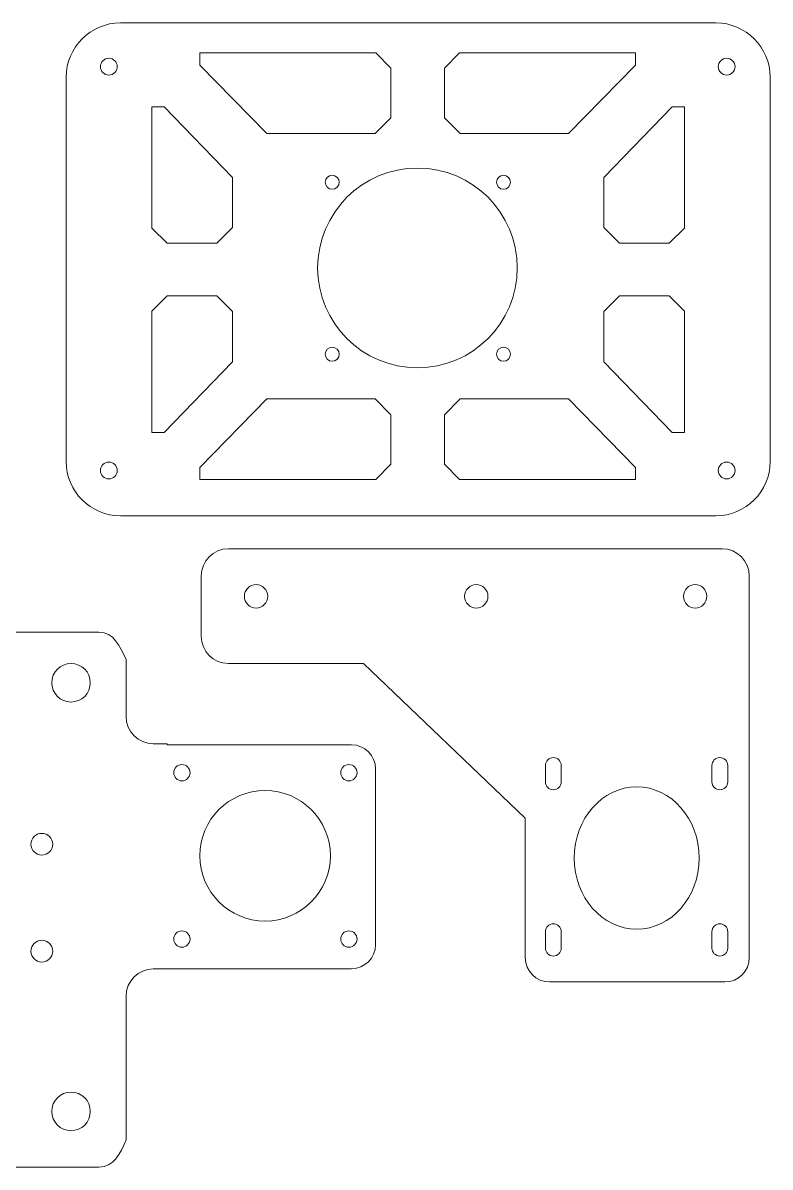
# Model space of a CAD drawing. Header units: centimetres. Extents: x -18.7 to 18.7, y -29.2 to 29.2.
# Drawn here: x -1.36 to 12.56, y -28.85 to -7.54 of the extents above; entities that cross this region are included whole.
import ezdxf

# ---------------------------------------------------------------- set-up
doc = ezdxf.new("R2010")
doc.units = ezdxf.units.CM
doc.header["$MEASUREMENT"] = 0
doc.layers.add('Capa 1', color=7, linetype='Continuous')

msp = doc.modelspace()

# ---------------------------------------------------------------- linework, layer by layer
at = {"layer": 'Capa 1', "color": 250, "lineweight": 20}
for centre, major_axis, ratio in [((0.23738, -8.35696), (0.15639, 0), 0.99993606), ((11.74883, -8.35696), (0.15639, 0), 0.99993606), ((5.98854, -12.10597), (0, 1.86), 1), ((4.40083, -10.5104), (0, 0.13), 1), ((7.59179, -10.5104), (0, 0.13), 1), ((4.40083, -13.71352), (0, 0.13), 1), ((7.59179, -13.71352), (0, 0.13), 1), ((0.23738, -15.87813), (0.15639, 0), 0.99993606), ((11.74883, -15.87813), (0.15639, 0), 0.99993606)]:
    msp.add_ellipse(centre, major_axis=major_axis, ratio=ratio, dxfattribs=at)
for points, knots in [([(0.45535, -7.54183), (0.45535, -7.54183), (11.54721, -7.54183), (11.54721, -7.54183), (11.54721, -7.54183), (12.1034, -7.54183), (12.55846, -7.99689), (12.55846, -8.55308), (12.55846, -8.55308), (12.55846, -8.55308), (12.55846, -15.71224), (12.55846, -15.71224), (12.55846, -15.71224), (12.55846, -16.26843), (12.1034, -16.72349), (11.54721, -16.72349), (11.54721, -16.72349), (11.54721, -16.72349), (0.45535, -16.72349), (0.45535, -16.72349), (0.45535, -16.72349), (-0.10084, -16.72349), (-0.5559, -16.26843), (-0.5559, -15.71224), (-0.5559, -15.71224), (-0.5559, -15.71224), (-0.5559, -8.55308), (-0.5559, -8.55308), (-0.5559, -8.55308), (-0.5559, -7.99689), (-0.10084, -7.54183), (0.45535, -7.54183)], [0, 0, 0, 0, 0.11111111, 0.11111111, 0.11111111, 0.11111111, 0.22222222, 0.22222222, 0.22222222, 0.22222222, 0.33333333, 0.33333333, 0.33333333, 0.33333333, 0.44444444, 0.44444444, 0.44444444, 0.44444444, 0.55555556, 0.55555556, 0.55555556, 0.55555556, 0.66666667, 0.66666667, 0.66666667, 0.66666667, 0.77777778, 0.77777778, 0.77777778, 0.77777778, 1, 1, 1, 1]), ([(5.20186, -9.60425), (5.20186, -9.60425), (3.18249, -9.60425), (3.18249, -9.60425), (3.18249, -9.60425), (3.18249, -9.60425), (1.93582, -8.32652), (1.93582, -8.32652), (1.93582, -8.32652), (1.93582, -8.32652), (1.93582, -8.10026), (1.93582, -8.10026), (1.93582, -8.10026), (1.93582, -8.10026), (5.20989, -8.10026), (5.20989, -8.10026), (5.20989, -8.10026), (5.20989, -8.10026), (5.49393, -8.38602), (5.49393, -8.38602), (5.49393, -8.38602), (5.49393, -8.38602), (5.49393, -9.30719), (5.49393, -9.30719), (5.49393, -9.30719), (5.49393, -9.30719), (5.20186, -9.60425), (5.20186, -9.60425)], [0, 0, 0, 0, 0.125, 0.125, 0.125, 0.125, 0.25, 0.25, 0.25, 0.25, 0.375, 0.375, 0.375, 0.375, 0.5, 0.5, 0.5, 0.5, 0.625, 0.625, 0.625, 0.625, 0.75, 0.75, 0.75, 0.75, 1, 1, 1, 1]), ([(6.78187, -9.60425), (6.78187, -9.60425), (8.80124, -9.60425), (8.80124, -9.60425), (8.80124, -9.60425), (8.80124, -9.60425), (10.04791, -8.32652), (10.04791, -8.32652), (10.04791, -8.32652), (10.04791, -8.32652), (10.04791, -8.10026), (10.04791, -8.10026), (10.04791, -8.10026), (10.04791, -8.10026), (6.77384, -8.10026), (6.77384, -8.10026), (6.77384, -8.10026), (6.77384, -8.10026), (6.4898, -8.38602), (6.4898, -8.38602), (6.4898, -8.38602), (6.4898, -8.38602), (6.4898, -9.30719), (6.4898, -9.30719), (6.4898, -9.30719), (6.4898, -9.30719), (6.78187, -9.60425), (6.78187, -9.60425)], [0, 0, 0, 0, 0.125, 0.125, 0.125, 0.125, 0.25, 0.25, 0.25, 0.25, 0.375, 0.375, 0.375, 0.375, 0.5, 0.5, 0.5, 0.5, 0.625, 0.625, 0.625, 0.625, 0.75, 0.75, 0.75, 0.75, 1, 1, 1, 1]), ([(2.54431, -11.35532), (2.54431, -11.35532), (2.54431, -10.41858), (2.54431, -10.41858), (2.54431, -10.41858), (2.54431, -10.41858), (1.26658, -9.10399), (1.26658, -9.10399), (1.26658, -9.10399), (1.26658, -9.10399), (1.04032, -9.10399), (1.04032, -9.10399), (1.04032, -9.10399), (1.04032, -9.10399), (1.04032, -11.36335), (1.04032, -11.36335), (1.04032, -11.36335), (1.04032, -11.36335), (1.32608, -11.64739), (1.32608, -11.64739), (1.32608, -11.64739), (1.32608, -11.64739), (2.24725, -11.64739), (2.24725, -11.64739), (2.24725, -11.64739), (2.24725, -11.64739), (2.54431, -11.35532), (2.54431, -11.35532)], [0, 0, 0, 0, 0.125, 0.125, 0.125, 0.125, 0.25, 0.25, 0.25, 0.25, 0.375, 0.375, 0.375, 0.375, 0.5, 0.5, 0.5, 0.5, 0.625, 0.625, 0.625, 0.625, 0.75, 0.75, 0.75, 0.75, 1, 1, 1, 1]), ([(9.45805, -11.35532), (9.45805, -11.35532), (9.45805, -10.41858), (9.45805, -10.41858), (9.45805, -10.41858), (9.45805, -10.41858), (10.73578, -9.10399), (10.73578, -9.10399), (10.73578, -9.10399), (10.73578, -9.10399), (10.96204, -9.10399), (10.96204, -9.10399), (10.96204, -9.10399), (10.96204, -9.10399), (10.96204, -11.36335), (10.96204, -11.36335), (10.96204, -11.36335), (10.96204, -11.36335), (10.67628, -11.64739), (10.67628, -11.64739), (10.67628, -11.64739), (10.67628, -11.64739), (9.75511, -11.64739), (9.75511, -11.64739), (9.75511, -11.64739), (9.75511, -11.64739), (9.45805, -11.35532), (9.45805, -11.35532)], [0, 0, 0, 0, 0.125, 0.125, 0.125, 0.125, 0.25, 0.25, 0.25, 0.25, 0.375, 0.375, 0.375, 0.375, 0.5, 0.5, 0.5, 0.5, 0.625, 0.625, 0.625, 0.625, 0.75, 0.75, 0.75, 0.75, 1, 1, 1, 1]), ([(2.54429, -12.91711), (2.54429, -12.91711), (2.54429, -13.85385), (2.54429, -13.85385), (2.54429, -13.85385), (2.54429, -13.85385), (1.26656, -15.16844), (1.26656, -15.16844), (1.26656, -15.16844), (1.26656, -15.16844), (1.0403, -15.16844), (1.0403, -15.16844), (1.0403, -15.16844), (1.0403, -15.16844), (1.0403, -12.90908), (1.0403, -12.90908), (1.0403, -12.90908), (1.0403, -12.90908), (1.32606, -12.62504), (1.32606, -12.62504), (1.32606, -12.62504), (1.32606, -12.62504), (2.24723, -12.62504), (2.24723, -12.62504), (2.24723, -12.62504), (2.24723, -12.62504), (2.54429, -12.91711), (2.54429, -12.91711)], [0, 0, 0, 0, 0.125, 0.125, 0.125, 0.125, 0.25, 0.25, 0.25, 0.25, 0.375, 0.375, 0.375, 0.375, 0.5, 0.5, 0.5, 0.5, 0.625, 0.625, 0.625, 0.625, 0.75, 0.75, 0.75, 0.75, 1, 1, 1, 1]), ([(9.45807, -12.91711), (9.45807, -12.91711), (9.45807, -13.85385), (9.45807, -13.85385), (9.45807, -13.85385), (9.45807, -13.85385), (10.7358, -15.16844), (10.7358, -15.16844), (10.7358, -15.16844), (10.7358, -15.16844), (10.96206, -15.16844), (10.96206, -15.16844), (10.96206, -15.16844), (10.96206, -15.16844), (10.96206, -12.90908), (10.96206, -12.90908), (10.96206, -12.90908), (10.96206, -12.90908), (10.6763, -12.62504), (10.6763, -12.62504), (10.6763, -12.62504), (10.6763, -12.62504), (9.75513, -12.62504), (9.75513, -12.62504), (9.75513, -12.62504), (9.75513, -12.62504), (9.45807, -12.91711), (9.45807, -12.91711)], [0, 0, 0, 0, 0.125, 0.125, 0.125, 0.125, 0.25, 0.25, 0.25, 0.25, 0.375, 0.375, 0.375, 0.375, 0.5, 0.5, 0.5, 0.5, 0.625, 0.625, 0.625, 0.625, 0.75, 0.75, 0.75, 0.75, 1, 1, 1, 1]), ([(5.20186, -14.54291), (5.20186, -14.54291), (3.18249, -14.54291), (3.18249, -14.54291), (3.18249, -14.54291), (3.18249, -14.54291), (1.93582, -15.82064), (1.93582, -15.82064), (1.93582, -15.82064), (1.93582, -15.82064), (1.93582, -16.0469), (1.93582, -16.0469), (1.93582, -16.0469), (1.93582, -16.0469), (5.20989, -16.0469), (5.20989, -16.0469), (5.20989, -16.0469), (5.20989, -16.0469), (5.49393, -15.76114), (5.49393, -15.76114), (5.49393, -15.76114), (5.49393, -15.76114), (5.49393, -14.83997), (5.49393, -14.83997), (5.49393, -14.83997), (5.49393, -14.83997), (5.20186, -14.54291), (5.20186, -14.54291)], [0, 0, 0, 0, 0.125, 0.125, 0.125, 0.125, 0.25, 0.25, 0.25, 0.25, 0.375, 0.375, 0.375, 0.375, 0.5, 0.5, 0.5, 0.5, 0.625, 0.625, 0.625, 0.625, 0.75, 0.75, 0.75, 0.75, 1, 1, 1, 1]), ([(6.78187, -14.54291), (6.78187, -14.54291), (8.80124, -14.54291), (8.80124, -14.54291), (8.80124, -14.54291), (8.80124, -14.54291), (10.04791, -15.82064), (10.04791, -15.82064), (10.04791, -15.82064), (10.04791, -15.82064), (10.04791, -16.0469), (10.04791, -16.0469), (10.04791, -16.0469), (10.04791, -16.0469), (6.77384, -16.0469), (6.77384, -16.0469), (6.77384, -16.0469), (6.77384, -16.0469), (6.4898, -15.76114), (6.4898, -15.76114), (6.4898, -15.76114), (6.4898, -15.76114), (6.4898, -14.83997), (6.4898, -14.83997), (6.4898, -14.83997), (6.4898, -14.83997), (6.78187, -14.54291), (6.78187, -14.54291)], [0, 0, 0, 0, 0.125, 0.125, 0.125, 0.125, 0.25, 0.25, 0.25, 0.25, 0.375, 0.375, 0.375, 0.375, 0.5, 0.5, 0.5, 0.5, 0.625, 0.625, 0.625, 0.625, 0.75, 0.75, 0.75, 0.75, 1, 1, 1, 1]), ([(12.17057, -17.84123), (12.17057, -17.84123), (12.17057, -18.96872), (12.17057, -18.96872), (12.17057, -18.96872), (12.17057, -18.96872), (12.17057, -24.94968), (12.17057, -24.94968), (12.17057, -24.94968), (12.17057, -25.20013), (11.96566, -25.40504), (11.7152, -25.40504), (11.7152, -25.40504), (11.7152, -25.40504), (8.45063, -25.40504), (8.45063, -25.40504), (8.45063, -25.40504), (8.20026, -25.40504), (7.99526, -25.20004), (7.99526, -24.94968), (7.99526, -24.94968), (7.99526, -24.94968), (7.99526, -22.35179), (7.99526, -22.35179), (7.99526, -22.35179), (7.99526, -22.35179), (4.98223, -19.47389), (4.98223, -19.47389), (4.98223, -19.47389), (4.98223, -19.47389), (2.46595, -19.47389), (2.46595, -19.47389), (2.46595, -19.47389), (2.18815, -19.47389), (1.96078, -19.24652), (1.96078, -18.96872), (1.96078, -18.96872), (1.96078, -18.96872), (1.96078, -17.84123), (1.96078, -17.84123), (1.96078, -17.84123), (1.96078, -17.56338), (2.1881, -17.33606), (2.46595, -17.33606), (2.46595, -17.33606), (2.46595, -17.33606), (11.6654, -17.33606), (11.6654, -17.33606), (11.6654, -17.33606), (11.94325, -17.33606), (12.17057, -17.56338), (12.17057, -17.84123)], [0, 0, 0, 0, 0.07142857, 0.07142857, 0.07142857, 0.07142857, 0.14285714, 0.14285714, 0.14285714, 0.14285714, 0.21428571, 0.21428571, 0.21428571, 0.21428571, 0.28571429, 0.28571429, 0.28571429, 0.28571429, 0.35714286, 0.35714286, 0.35714286, 0.35714286, 0.42857143, 0.42857143, 0.42857143, 0.42857143, 0.5, 0.5, 0.5, 0.5, 0.57142857, 0.57142857, 0.57142857, 0.57142857, 0.64285714, 0.64285714, 0.64285714, 0.64285714, 0.71428571, 0.71428571, 0.71428571, 0.71428571, 0.78571429, 0.78571429, 0.78571429, 0.78571429, 0.85714286, 0.85714286, 0.85714286, 0.85714286, 1, 1, 1, 1]), ([(3.19862, -18.22219), (3.19862, -18.10181), (3.10103, -18.00422), (2.98065, -18.00422), (2.98065, -18.00422), (2.86028, -18.00422), (2.76269, -18.10181), (2.76269, -18.22219), (2.76269, -18.22219), (2.76269, -18.34256), (2.86028, -18.44015), (2.98065, -18.44015), (2.98065, -18.44015), (3.10103, -18.44015), (3.19862, -18.34256), (3.19862, -18.22219)], [0, 0, 0, 0, 0.2, 0.2, 0.2, 0.2, 0.4, 0.4, 0.4, 0.4, 0.6, 0.6, 0.6, 0.6, 1, 1, 1, 1]), ([(7.30205, -18.22219), (7.30205, -18.10181), (7.20446, -18.00422), (7.08408, -18.00422), (7.08408, -18.00422), (6.96371, -18.00422), (6.86612, -18.10181), (6.86612, -18.22219), (6.86612, -18.22219), (6.86612, -18.34256), (6.96371, -18.44015), (7.08408, -18.44015), (7.08408, -18.44015), (7.20446, -18.44015), (7.30205, -18.34256), (7.30205, -18.22219)], [0, 0, 0, 0, 0.2, 0.2, 0.2, 0.2, 0.4, 0.4, 0.4, 0.4, 0.6, 0.6, 0.6, 0.6, 1, 1, 1, 1]), ([(11.3795, -18.22219), (11.3795, -18.10181), (11.28191, -18.00422), (11.16153, -18.00422), (11.16153, -18.00422), (11.04116, -18.00422), (10.94357, -18.10181), (10.94357, -18.22219), (10.94357, -18.22219), (10.94357, -18.34256), (11.04116, -18.44015), (11.16153, -18.44015), (11.16153, -18.44015), (11.28191, -18.44015), (11.3795, -18.34256), (11.3795, -18.22219)], [0, 0, 0, 0, 0.2, 0.2, 0.2, 0.2, 0.4, 0.4, 0.4, 0.4, 0.6, 0.6, 0.6, 0.6, 1, 1, 1, 1]), ([(0.05227, -28.8534), (0.05227, -28.8534), (-7.17534, -28.8534), (-7.17534, -28.8534), (-7.17534, -28.8534), (-7.45516, -28.8534), (-7.68407, -28.62448), (-7.68407, -28.34467), (-7.68407, -28.34467), (-7.68407, -28.34467), (-7.68407, -19.39925), (-7.68407, -19.39925), (-7.68407, -19.39925), (-7.68407, -19.11944), (-7.45516, -18.89052), (-7.17534, -18.89052), (-7.17534, -18.89052), (-7.17534, -18.89052), (0.05227, -18.89052), (0.05227, -18.89052), (0.05227, -18.89052), (0.33128, -18.89052), (0.43844, -19.14599), (0.55998, -19.39714), (0.55998, -19.39714), (0.55998, -19.39714), (0.55998, -20.46076), (0.55998, -20.46076), (0.55998, -20.46076), (0.55998, -20.73955), (0.78807, -20.96764), (1.06686, -20.96764), (1.06686, -20.96764), (1.06686, -20.96764), (1.32064, -20.96764), (1.32064, -20.96764), (1.32064, -20.96764), (1.32064, -20.96764), (1.33063, -20.98826), (1.33063, -20.98826), (1.33063, -20.98826), (1.33063, -20.98826), (4.76177, -20.98826), (4.76177, -20.98826), (4.76177, -20.98826), (5.00662, -20.98826), (5.20695, -21.18859), (5.20695, -21.43344), (5.20695, -21.43344), (5.20695, -21.43344), (5.20695, -24.71344), (5.20695, -24.71344), (5.20695, -24.71344), (5.20695, -24.95829), (5.00662, -25.15862), (4.76177, -25.15862), (4.76177, -25.15862), (4.76177, -25.15862), (1.32829, -25.15862), (1.32829, -25.15862), (1.32829, -25.15862), (1.32829, -25.15862), (1.32829, -25.16337), (1.32829, -25.16337), (1.32829, -25.16337), (1.32829, -25.16337), (1.06686, -25.16337), (1.06686, -25.16337), (1.06686, -25.16337), (0.78807, -25.16337), (0.55998, -25.39146), (0.55998, -25.67025), (0.55998, -25.67025), (0.55998, -25.67025), (0.55998, -28.34713), (0.55998, -28.34713), (0.55998, -28.34713), (0.45328, -28.60483), (0.33118, -28.8534), (0.05227, -28.8534)], [0, 0, 0, 0, 0.04761905, 0.04761905, 0.04761905, 0.04761905, 0.0952381, 0.0952381, 0.0952381, 0.0952381, 0.14285714, 0.14285714, 0.14285714, 0.14285714, 0.19047619, 0.19047619, 0.19047619, 0.19047619, 0.23809524, 0.23809524, 0.23809524, 0.23809524, 0.28571429, 0.28571429, 0.28571429, 0.28571429, 0.33333333, 0.33333333, 0.33333333, 0.33333333, 0.38095238, 0.38095238, 0.38095238, 0.38095238, 0.42857143, 0.42857143, 0.42857143, 0.42857143, 0.47619048, 0.47619048, 0.47619048, 0.47619048, 0.52380952, 0.52380952, 0.52380952, 0.52380952, 0.57142857, 0.57142857, 0.57142857, 0.57142857, 0.61904762, 0.61904762, 0.61904762, 0.61904762, 0.66666667, 0.66666667, 0.66666667, 0.66666667, 0.71428571, 0.71428571, 0.71428571, 0.71428571, 0.76190476, 0.76190476, 0.76190476, 0.76190476, 0.80952381, 0.80952381, 0.80952381, 0.80952381, 0.85714286, 0.85714286, 0.85714286, 0.85714286, 0.9047619, 0.9047619, 0.9047619, 0.9047619, 1, 1, 1, 1]), ([(-0.46575, -20.19147), (-0.2674, -20.19147), (-0.1066, -20.03067), (-0.1066, -19.83233), (-0.1066, -19.83233), (-0.1066, -19.63398), (-0.2674, -19.47318), (-0.46575, -19.47318), (-0.46575, -19.47318), (-0.66409, -19.47318), (-0.82489, -19.63398), (-0.82489, -19.83233), (-0.82489, -19.83233), (-0.82489, -20.03067), (-0.66409, -20.19147), (-0.46575, -20.19147)], [0, 0, 0, 0, 0.2, 0.2, 0.2, 0.2, 0.4, 0.4, 0.4, 0.4, 0.6, 0.6, 0.6, 0.6, 1, 1, 1, 1]), ([(8.66552, -21.37346), (8.66552, -21.37346), (8.66552, -21.67984), (8.66552, -21.67984), (8.66552, -21.67984), (8.66552, -21.76038), (8.59963, -21.82627), (8.51909, -21.82627), (8.51909, -21.82627), (8.51909, -21.82627), (8.51909, -21.82627), (8.51909, -21.82627), (8.51909, -21.82627), (8.43855, -21.82627), (8.37266, -21.76038), (8.37266, -21.67984), (8.37266, -21.67984), (8.37266, -21.67984), (8.37266, -21.37346), (8.37266, -21.37346), (8.37266, -21.37346), (8.37266, -21.29292), (8.43855, -21.22703), (8.51909, -21.22703), (8.51909, -21.22703), (8.51909, -21.22703), (8.51909, -21.22703), (8.51909, -21.22703), (8.51909, -21.22703), (8.59963, -21.22703), (8.66552, -21.29292), (8.66552, -21.37346)], [0, 0, 0, 0, 0.11111111, 0.11111111, 0.11111111, 0.11111111, 0.22222222, 0.22222222, 0.22222222, 0.22222222, 0.33333333, 0.33333333, 0.33333333, 0.33333333, 0.44444444, 0.44444444, 0.44444444, 0.44444444, 0.55555556, 0.55555556, 0.55555556, 0.55555556, 0.66666667, 0.66666667, 0.66666667, 0.66666667, 0.77777778, 0.77777778, 0.77777778, 0.77777778, 1, 1, 1, 1]), ([(11.76844, -21.37346), (11.76844, -21.37346), (11.76844, -21.67984), (11.76844, -21.67984), (11.76844, -21.67984), (11.76844, -21.76038), (11.70255, -21.82627), (11.62201, -21.82627), (11.62201, -21.82627), (11.62201, -21.82627), (11.62201, -21.82627), (11.62201, -21.82627), (11.62201, -21.82627), (11.54147, -21.82627), (11.47558, -21.76038), (11.47558, -21.67984), (11.47558, -21.67984), (11.47558, -21.67984), (11.47558, -21.37346), (11.47558, -21.37346), (11.47558, -21.37346), (11.47558, -21.29292), (11.54147, -21.22703), (11.62201, -21.22703), (11.62201, -21.22703), (11.62201, -21.22703), (11.62201, -21.22703), (11.62201, -21.22703), (11.62201, -21.22703), (11.70255, -21.22703), (11.76844, -21.29292), (11.76844, -21.37346)], [0, 0, 0, 0, 0.11111111, 0.11111111, 0.11111111, 0.11111111, 0.22222222, 0.22222222, 0.22222222, 0.22222222, 0.33333333, 0.33333333, 0.33333333, 0.33333333, 0.44444444, 0.44444444, 0.44444444, 0.44444444, 0.55555556, 0.55555556, 0.55555556, 0.55555556, 0.66666667, 0.66666667, 0.66666667, 0.66666667, 0.77777778, 0.77777778, 0.77777778, 0.77777778, 1, 1, 1, 1]), ([(1.59885, -21.65926), (1.68268, -21.65926), (1.75064, -21.5913), (1.75064, -21.50747), (1.75064, -21.50747), (1.75064, -21.42363), (1.68268, -21.35567), (1.59885, -21.35567), (1.59885, -21.35567), (1.51501, -21.35567), (1.44705, -21.42363), (1.44705, -21.50747), (1.44705, -21.50747), (1.44705, -21.5913), (1.51501, -21.65926), (1.59885, -21.65926)], [0, 0, 0, 0, 0.2, 0.2, 0.2, 0.2, 0.4, 0.4, 0.4, 0.4, 0.6, 0.6, 0.6, 0.6, 1, 1, 1, 1]), ([(4.71033, -21.65926), (4.79416, -21.65926), (4.86212, -21.5913), (4.86212, -21.50747), (4.86212, -21.50747), (4.86212, -21.42363), (4.79416, -21.35567), (4.71033, -21.35567), (4.71033, -21.35567), (4.62649, -21.35567), (4.55853, -21.42363), (4.55853, -21.50747), (4.55853, -21.50747), (4.55853, -21.5913), (4.62649, -21.65926), (4.71033, -21.65926)], [0, 0, 0, 0, 0.2, 0.2, 0.2, 0.2, 0.4, 0.4, 0.4, 0.4, 0.6, 0.6, 0.6, 0.6, 1, 1, 1, 1]), ([(3.15008, -24.27085), (3.82179, -24.27085), (4.36631, -23.72633), (4.36631, -23.05462), (4.36631, -23.05462), (4.36631, -22.3829), (3.82179, -21.83838), (3.15008, -21.83838), (3.15008, -21.83838), (2.47836, -21.83838), (1.93384, -22.3829), (1.93384, -23.05462), (1.93384, -23.05462), (1.93384, -23.72633), (2.47836, -24.27085), (3.15008, -24.27085)], [0, 0, 0, 0, 0.2, 0.2, 0.2, 0.2, 0.4, 0.4, 0.4, 0.4, 0.6, 0.6, 0.6, 0.6, 1, 1, 1, 1]), ([(11.23736, -23.09621), (11.23736, -22.36399), (10.7164, -21.77041), (10.07376, -21.77041), (10.07376, -21.77041), (9.43112, -21.77041), (8.91016, -22.36399), (8.91016, -23.09621), (8.91016, -23.09621), (8.91016, -23.82843), (9.43112, -24.42201), (10.07376, -24.42201), (10.07376, -24.42201), (10.7164, -24.42201), (11.23736, -23.82843), (11.23736, -23.09621)], [0, 0, 0, 0, 0.2, 0.2, 0.2, 0.2, 0.4, 0.4, 0.4, 0.4, 0.6, 0.6, 0.6, 0.6, 1, 1, 1, 1]), ([(-1.01117, -23.04349), (-0.89896, -23.04349), (-0.80799, -22.95252), (-0.80799, -22.84031), (-0.80799, -22.84031), (-0.80799, -22.7281), (-0.89896, -22.63713), (-1.01117, -22.63713), (-1.01117, -22.63713), (-1.12338, -22.63713), (-1.21435, -22.7281), (-1.21435, -22.84031), (-1.21435, -22.84031), (-1.21435, -22.95252), (-1.12338, -23.04349), (-1.01117, -23.04349)], [0, 0, 0, 0, 0.2, 0.2, 0.2, 0.2, 0.4, 0.4, 0.4, 0.4, 0.6, 0.6, 0.6, 0.6, 1, 1, 1, 1]), ([(1.59885, -24.75819), (1.68268, -24.75819), (1.75064, -24.69023), (1.75064, -24.6064), (1.75064, -24.6064), (1.75064, -24.52256), (1.68268, -24.4546), (1.59885, -24.4546), (1.59885, -24.4546), (1.51501, -24.4546), (1.44705, -24.52256), (1.44705, -24.6064), (1.44705, -24.6064), (1.44705, -24.69023), (1.51501, -24.75819), (1.59885, -24.75819)], [0, 0, 0, 0, 0.2, 0.2, 0.2, 0.2, 0.4, 0.4, 0.4, 0.4, 0.6, 0.6, 0.6, 0.6, 1, 1, 1, 1]), ([(4.71033, -24.75819), (4.79416, -24.75819), (4.86212, -24.69023), (4.86212, -24.6064), (4.86212, -24.6064), (4.86212, -24.52256), (4.79416, -24.4546), (4.71033, -24.4546), (4.71033, -24.4546), (4.62649, -24.4546), (4.55853, -24.52256), (4.55853, -24.6064), (4.55853, -24.6064), (4.55853, -24.69023), (4.62649, -24.75819), (4.71033, -24.75819)], [0, 0, 0, 0, 0.2, 0.2, 0.2, 0.2, 0.4, 0.4, 0.4, 0.4, 0.6, 0.6, 0.6, 0.6, 1, 1, 1, 1]), ([(8.66552, -24.46874), (8.66552, -24.46874), (8.66552, -24.77512), (8.66552, -24.77512), (8.66552, -24.77512), (8.66552, -24.85566), (8.59963, -24.92155), (8.51909, -24.92155), (8.51909, -24.92155), (8.51909, -24.92155), (8.51909, -24.92155), (8.51909, -24.92155), (8.51909, -24.92155), (8.43855, -24.92155), (8.37266, -24.85566), (8.37266, -24.77512), (8.37266, -24.77512), (8.37266, -24.77512), (8.37266, -24.46874), (8.37266, -24.46874), (8.37266, -24.46874), (8.37266, -24.3882), (8.43855, -24.32231), (8.51909, -24.32231), (8.51909, -24.32231), (8.51909, -24.32231), (8.51909, -24.32231), (8.51909, -24.32231), (8.51909, -24.32231), (8.59963, -24.32231), (8.66552, -24.3882), (8.66552, -24.46874)], [0, 0, 0, 0, 0.11111111, 0.11111111, 0.11111111, 0.11111111, 0.22222222, 0.22222222, 0.22222222, 0.22222222, 0.33333333, 0.33333333, 0.33333333, 0.33333333, 0.44444444, 0.44444444, 0.44444444, 0.44444444, 0.55555556, 0.55555556, 0.55555556, 0.55555556, 0.66666667, 0.66666667, 0.66666667, 0.66666667, 0.77777778, 0.77777778, 0.77777778, 0.77777778, 1, 1, 1, 1]), ([(11.76844, -24.46874), (11.76844, -24.46874), (11.76844, -24.77512), (11.76844, -24.77512), (11.76844, -24.77512), (11.76844, -24.85566), (11.70255, -24.92155), (11.62201, -24.92155), (11.62201, -24.92155), (11.62201, -24.92155), (11.62201, -24.92155), (11.62201, -24.92155), (11.62201, -24.92155), (11.54147, -24.92155), (11.47558, -24.85566), (11.47558, -24.77512), (11.47558, -24.77512), (11.47558, -24.77512), (11.47558, -24.46874), (11.47558, -24.46874), (11.47558, -24.46874), (11.47558, -24.3882), (11.54147, -24.32231), (11.62201, -24.32231), (11.62201, -24.32231), (11.62201, -24.32231), (11.62201, -24.32231), (11.62201, -24.32231), (11.62201, -24.32231), (11.70255, -24.32231), (11.76844, -24.3882), (11.76844, -24.46874)], [0, 0, 0, 0, 0.11111111, 0.11111111, 0.11111111, 0.11111111, 0.22222222, 0.22222222, 0.22222222, 0.22222222, 0.33333333, 0.33333333, 0.33333333, 0.33333333, 0.44444444, 0.44444444, 0.44444444, 0.44444444, 0.55555556, 0.55555556, 0.55555556, 0.55555556, 0.66666667, 0.66666667, 0.66666667, 0.66666667, 0.77777778, 0.77777778, 0.77777778, 0.77777778, 1, 1, 1, 1]), ([(-1.01117, -25.03537), (-0.89896, -25.03537), (-0.80799, -24.9444), (-0.80799, -24.83219), (-0.80799, -24.83219), (-0.80799, -24.71998), (-0.89896, -24.62901), (-1.01117, -24.62901), (-1.01117, -24.62901), (-1.12338, -24.62901), (-1.21435, -24.71998), (-1.21435, -24.83219), (-1.21435, -24.83219), (-1.21435, -24.9444), (-1.12338, -25.03537), (-1.01117, -25.03537)], [0, 0, 0, 0, 0.2, 0.2, 0.2, 0.2, 0.4, 0.4, 0.4, 0.4, 0.6, 0.6, 0.6, 0.6, 1, 1, 1, 1]), ([(-0.46575, -28.1746), (-0.2674, -28.1746), (-0.1066, -28.0138), (-0.1066, -27.81546), (-0.1066, -27.81546), (-0.1066, -27.61711), (-0.2674, -27.45631), (-0.46575, -27.45631), (-0.46575, -27.45631), (-0.66409, -27.45631), (-0.82489, -27.61711), (-0.82489, -27.81546), (-0.82489, -27.81546), (-0.82489, -28.0138), (-0.66409, -28.1746), (-0.46575, -28.1746)], [0, 0, 0, 0, 0.2, 0.2, 0.2, 0.2, 0.4, 0.4, 0.4, 0.4, 0.6, 0.6, 0.6, 0.6, 1, 1, 1, 1])]:
    msp.add_open_spline(points, degree=3, knots=knots, dxfattribs=at)

doc.saveas('drawing.dxf')
